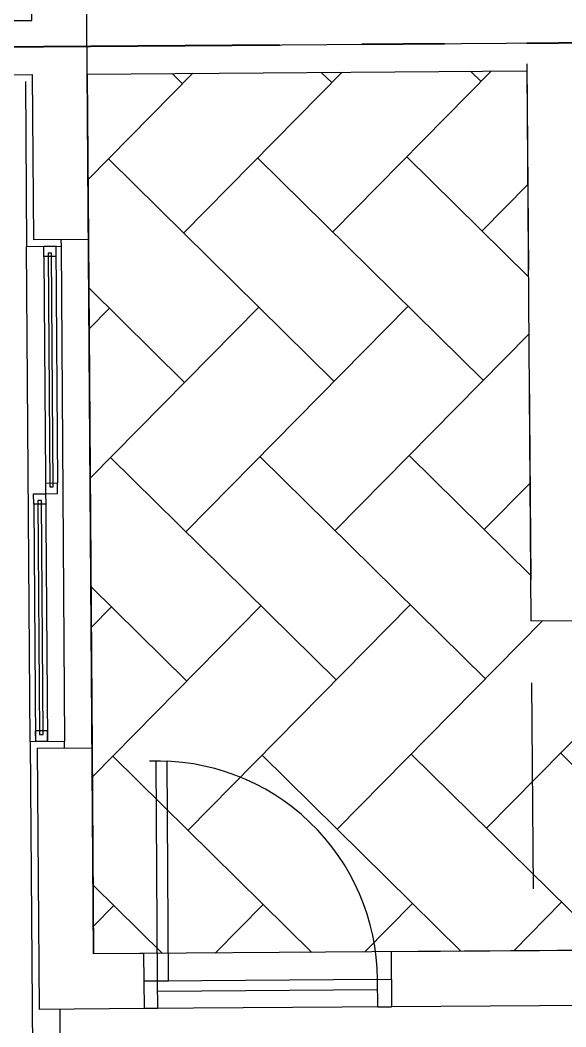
# Model space of a CAD drawing. Header units: feet. Extents: x 919634 to 928945, y 707022 to 708026.
# Drawn here: x 920165.67 to 920172.29, y 707139.31 to 707151.51 of the extents above; entities that cross this region are included whole.
import ezdxf

# ---------------------------------------------------------------- set-up
doc = ezdxf.new("R2010")
doc.units = ezdxf.units.FT
doc.header["$LTSCALE"] = 20
doc.header["$MEASUREMENT"] = 0
doc.linetypes.add('Site Plan$0$HIDDEN2', pattern=[0.1875, 0.125, -0.0625])
doc.linetypes.add('Site Plan$0$PHANTOM2', pattern=[1.25, 0.625, -0.125, 0.125, -0.125, 0.125, -0.125])
for name, color, linetype in [('-u-site-xref', 7, 'Continuous'), ('Site Plan$0$-u-site-bldg_interior', 252, 'Continuous'), ('Site Plan$0$-u-site-fence', 4, 'Site Plan$0$FENCELINE1'), ('Site Plan$0$SP-BLDG-ROOF ABOVE', 4, 'Site Plan$0$HIDDEN2'), ('Site Plan$0$SP-LOT PAVERS', 254, 'Continuous')]:
    doc.layers.add(name, color=color, linetype=linetype)
for name, color, linetype, lineweight in [('Site Plan$0$SP-LOT LINES', 252, 'Site Plan$0$PHANTOM2', 40), ('Site Plan$0$SP-SIDEWALK', 2, 'Continuous', 25), ('SP-BUILDING-FOOTPRINT', 1, 'Continuous', 25)]:
    doc.layers.add(name, color=color, linetype=linetype, lineweight=lineweight)
doc.layers.get('-u-site-xref').off()
doc.linetypes.add('Site Plan$0$FENCELINE1', pattern='A,0.25,-0.1,[133,ltypeshp.shx,S=0.1,R=0,X=-0.1,Y=0],-0.1,1', length=1.45)

# ---------------------------------------------------------------- blocks, each defined once
blk = doc.blocks.new('Site Plan$0$DR1H902')
for p, q in [((-0.5, 0), (-0.5, 1)), ((-0.5, 1.000000000000057), (-0.4500000000000455, 1.000000000000057)), ((-0.4500000000000455, 0), (-0.4500000000000455, 1)), ((-0.5, -5.684341886080801e-14), (-0.4500000000000455, -5.684341886080801e-14))]:
    blk.add_line(p, q)
blk.add_arc((-0.5, 0), 1, 0, 91.70698490235472)
blk = doc.blocks.new('Site Plan')
at = {"layer": 'Site Plan$0$SP-LOT PAVERS'}
h = blk.add_hatch(dxfattribs=at)
h.set_pattern_fill('AR-HBONE', color=256, scale=0.32, angle=-89.58178215075662)
h.set_pattern_definition([(315.4182178492434, (0, 0), (1.810145136983853, 0.01321298806884015), [3.84, -1.28]), (45.41821784924338, (0.9116790626081567, -0.8984660745381309), (1.810145136983853, 0.01321298806884), [3.84, -1.28])])
h.paths.add_polyline_path([(920166.5662633523, 707140.1919202448), (920186.8157239001, 707140.3397293212), (920186.888716037, 707130.3399956095), (920198.9868707425, 707130.4283047855), (920198.8481847997, 707149.4279260855), (920178.8487169469, 707149.281814649), (920178.8832613113, 707144.2819330415), (920171.8669245127, 707144.2307179361), (920171.8182630843, 707150.8972075641), (920166.4884050734, 707150.8583027556)])
at = {"layer": 'Site Plan$0$-u-site-bldg_interior'}
for p, q in [((920165.8169669943, 707151.5095407981), (920165.8023685671, 707153.5094875189)), ((920130.901230557, 707151.2546765888), (920165.8169669943, 707151.5095407981)), ((920166.4884050734, 707150.8583027556), (920166.4836159012, 707151.5144069406)), ((920122.156252763, 707150.5347042842), (920165.8217561665, 707150.8534366132)), ((920165.8217561665, 707150.8534366132), (920165.8363545939, 707148.8534898924)), ((920166.4884050734, 707150.8583027556), (920166.5030035008, 707148.8583560348)), ((920165.7390333209, 707150.769497232), (920165.7536317483, 707148.7695505114)), ((920165.8363546211, 707148.8534898927), (920166.503003528, 707148.8583560351)), ((920166.16967902, 707148.8559229635), (920166.1702872878, 707148.7725918501)), ((920166.503003528, 707148.8583560351), (920166.5480152909, 707142.6918536456)), ((920165.7536317755, 707148.7695505115), (920166.1702872878, 707148.7725918501)), ((920165.797427057, 707142.7697103493), (920165.7536317753, 707148.7695505115)), ((920166.1077710948, 707148.7745858651), (920166.1287742191, 707145.8972122384)), ((920166.1702872878, 707148.7725918501), (920166.2140825696, 707142.7727516878)), ((920165.9628719332, 707148.6460745108), (920166.0057548134, 707142.7712310185)), ((920165.8389401258, 707145.645089961), (920165.859925365, 707142.7701665498)), ((920165.79742703, 707142.769710349), (920165.893533343, 707129.6033944372)), ((920165.7974270573, 707142.7697103493), (920166.2140825696, 707142.7727516878)), ((920166.2146908374, 707142.6894205745), (920166.2140825696, 707142.7727516878)), ((920165.8813664383, 707142.6869875037), (920166.5480152909, 707142.6918536456)), ((920165.8813664112, 707142.6869875034), (920165.9044805878, 707139.5204051955)), ((920166.5480153181, 707142.6918536458), (920166.5662633523, 707140.1919202448)), ((920186.8157239, 707140.3397293212), (920170.1729242438, 707140.2182467346)), ((920167.1726805827, 707140.1963467317), (920166.5662633523, 707140.1919202448)), ((920167.1726805827, 707140.1963467317), (920167.1775467251, 707139.5296978249)), ((920170.1729230656, 707140.2184081523), (920170.1777903864, 707139.5515978277)), ((920167.3417758807, 707139.8642388139), (920167.175113654, 707139.8630222782)), ((920170.0086939101, 707139.8838671633), (920167.3417758807, 707139.8642388139)), ((920167.3442089519, 707139.5309143604), (920167.3417758807, 707139.8642388139)), ((920170.0086939101, 707139.8838671633), (920170.1753561369, 707139.885083699)), ((920170.0111281595, 707139.5503812921), (920170.0086939101, 707139.8838671633)), ((920170.0096063118, 707139.7588704933), (920167.3426882824, 707139.7392421438)), ((920186.1539411355, 707139.6682142719), (920170.1777903864, 707139.5515978277)), ((920167.1775467251, 707139.5296978249), (920165.9044805878, 707139.5204051955)), ((920166.1544739279, 707139.522229999), (920166.2274660644, 707129.5224963952)), ((920170.1777891968, 707139.5517592453), (920167.1775467139, 707139.5296978247)), ((920167.3442089519, 707139.5309143604), (920167.1775467251, 707139.5296978249)), ((920170.0111293378, 707139.5502198742), (920170.1777915646, 707139.5514364098))]:
    blk.add_line(p, q, dxfattribs=at)
for points in [[(920165.9628719332, 707148.6460745108), (920165.9619595315, 707148.7710711808), (920166.1077889799, 707148.7721356495), (920166.1087013816, 707148.6471389794)], [(920166.0769964072, 707145.8551665143), (920166.0563153019, 707148.6884243687), (920166.0146497451, 707148.6881202348), (920166.0353308504, 707145.8548623803)], [(920165.9829447708, 707145.8961477698), (920165.9838571724, 707145.7711510997), (920166.1296866208, 707145.7722155683), (920166.1287742191, 707145.8972122384)], [(920165.8389401258, 707145.645089961), (920165.8380277241, 707145.7700866311), (920165.9838571724, 707145.7711510997), (920165.9847695741, 707145.6461544296)], [(920165.9530645997, 707142.8541819644), (920165.9323834943, 707145.6874398189), (920165.8907179377, 707145.687135685), (920165.911399043, 707142.8538778306)], [(920165.8590129633, 707142.8951632199), (920165.859925365, 707142.7701665498), (920166.0057548134, 707142.7712310185), (920166.0048424117, 707142.8962276885)]]:
    blk.add_lwpolyline(points, close=True, dxfattribs=at)
at = {"layer": 'Site Plan$0$-u-site-fence', "ltscale": 0.15}
for points in [[(920172.5819296486, 707162.2364167274), (920172.6577581367, 707151.236677391), (920166.6776722028, 707151.1930263033)], [(920172.7425123458, 707140.2370032069), (920172.6577581367, 707151.236677391), (920166.6776722028, 707151.1930263033)]]:
    blk.add_lwpolyline(points, dxfattribs=at)
at = {"layer": 'Site Plan$0$SP-BLDG-ROOF ABOVE'}
blk.add_lwpolyline([(920171.7388714066, 707162.2302625361), (920171.8994541012, 707140.2308493806)], dxfattribs=at)
at = {"layer": 'Site Plan$0$SP-LOT LINES', "ltscale": 0.4}
for points in [[(920104.8209947373, 707150.7415091709), (920104.6604120372, 707172.7409230993), (920198.6579079134, 707173.4270491818), (920198.8184906135, 707151.4276352533)], [(920104.8209947373, 707150.7415091709), (920104.9815774375, 707128.7420952424), (920198.9790733136, 707129.4282213248), (920198.8184906135, 707151.4276352533)]]:
    blk.add_lwpolyline(points, close=True, dxfattribs=at)
at = {"layer": 'Site Plan$0$SP-SIDEWALK'}
for p, q in [((920166.4884050734, 707150.8583027556), (920171.8182630843, 707150.8972075643)), ((920171.8182630843, 707150.8972075643), (920171.8669245125, 707144.2307179361)), ((920171.8669245125, 707144.2307179361), (920178.8681721846, 707144.2818228999))]:
    blk.add_line(p, q, dxfattribs=at)
at = {"layer": 'Site Plan$0$-u-site-bldg_interior', "extrusion": (0, 0, -1), "xscale": -2.666990255305791, "yscale": 2.666990255305791, "zscale": -7.111974014148773, "rotation": 359.5817821507566}
blk.add_blockref('Site Plan$0$DR1H902', (-920168.6752354845, 707139.8739722796), dxfattribs=at)

msp = doc.modelspace()

# ---------------------------------------------------------------- block references
at = {"layer": '-u-site-xref'}
msp.add_blockref('Site Plan', (0, 0), dxfattribs=at)

# ---------------------------------------------------------------- next in the draw order: linework, layer by layer
at = {"layer": 'SP-BUILDING-FOOTPRINT'}
msp.add_lwpolyline([(920123.8107630082, 707106.5455446977), (920155.9765722989, 707106.7804002202), (920155.8938483458, 707118.1133674874), (920176.1433088939, 707118.2611765637), (920176.0654701837, 707128.9275592174), (920186.8985156459, 707129.0066983954), (920186.8157239, 707140.3397293212), (920166.5662633523, 707140.1919202448), (920166.4056806578, 707162.1913333947), (920186.6551412055, 707162.339142471), (920186.5724163145, 707173.6722382429)], dxfattribs=at)

doc.saveas('drawing.dxf')
